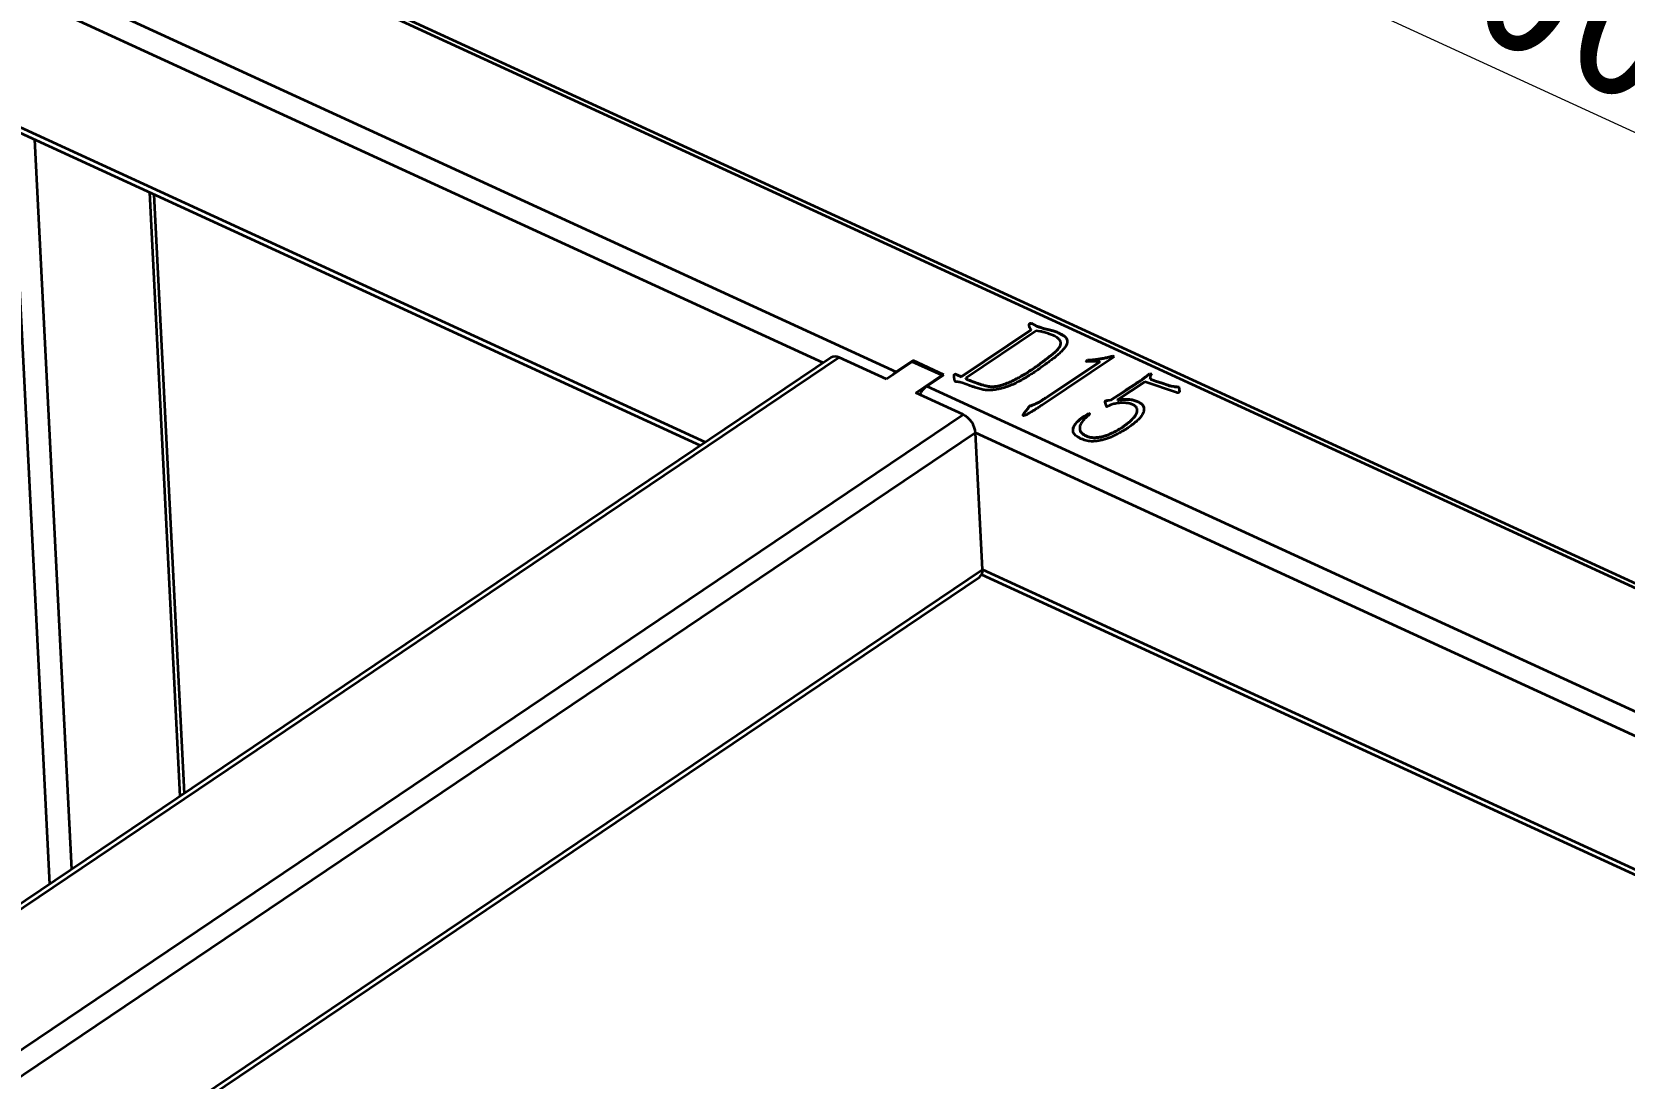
# Model space of a CAD drawing. Header units: millimetres. Extents: x 0 to 14850, y 0 to 10502.
# Drawn here: x 7483 to 9323, y 7706 to 8915 of the extents above; entities that cross this region are included whole.
import ezdxf

# ---------------------------------------------------------------- set-up
doc = ezdxf.new("R2010")
doc.units = ezdxf.units.MM
doc.header["$LTSCALE"] = 50
doc.layers.add('迈迪拼图', color=7, linetype='Continuous', lineweight=0)
doc.styles.add('SLDTEXTSTYLE4', font='SIMSUN.TTC')
doc.dimstyles.new('SLDDIMSTYLE0', dxfattribs={"dimtxt": 175, "dimasz": 175, "dimexe": 0, "dimexo": 0.0625, "dimgap": 43.75, "dimtad": 2, "dimlfac": 0.22, "dimrnd": 1e-09, "dimzin": 12, "dimdsep": 46, "dimtxsty": 'SLDTEXTSTYLE4', "dimsah": 1, "dimcen": 0.09, "dimadec": 0, "dimazin": 3, "dimtfac": 1, "dimtdec": 3, "dimtofl": 0, "dimtmove": 0, "dimatfit": 3, "dimfxl": 0, "dimfrac": 2, "dimtolj": 1, "dimtzin": 12, "dimarcsym": 0})

# ---------------------------------------------------------------- blocks, each defined once
blk = doc.blocks.new('_D')
at = {"layer": '迈迪拼图'}
for p, q in [((5247.2, 10188.9), (5711.4, 10501.9)), ((12500.6, 7344.7), (5678.4, 10479.6)), ((12069.3, 7054), (12533.6, 7366.9))]:
    blk.add_line(p, q, dxfattribs=at)
for points in [[(5678.4, 10479.6), (5798.5, 10394.8), (5821, 10443.8)], [(12500.6, 7344.7), (12380.5, 7429.5), (12358, 7380.6)]]:
    blk.add_solid(points, dxfattribs=at)
at = {"layer": '迈迪拼图', "insert": (8989.5, 9182.3), "char_height": 175, "attachment_point": 1, "rotation": 335.32, "style": 'SLDTEXTSTYLE4'}
blk.add_mtext('2000', dxfattribs=at)
blk = doc.blocks.new('_D_2')
at = {"layer": '迈迪拼图'}
for p, q in [((12047, 7066.1), (11991.3, 8169.1)), ((11993.4, 8127.8), (8995.1, 6106.6)), ((9048.8, 5044.9), (8993, 6147.9))]:
    blk.add_line(p, q, dxfattribs=at)
for points in [[(11993.4, 8127.8), (11862.9, 8072.3), (11893, 8027.6)], [(8995.1, 6106.6), (9125.6, 6162.1), (9095.5, 6206.7)]]:
    blk.add_solid(points, dxfattribs=at)
at = {"layer": '迈迪拼图', "insert": (10211.5, 7172.2), "char_height": 175, "attachment_point": 1, "rotation": 33.985, "style": 'SLDTEXTSTYLE4'}
blk.add_mtext('1000', dxfattribs=at)

msp = doc.modelspace()

# ---------------------------------------------------------------- linework, layer by layer
at = {"color": 7, "linetype": 'Continuous', "lineweight": 35}
for p, q in [((12036.362, 7031.744), (5214.194, 10166.703)), ((12044.713, 7033.235), (5222.545, 10168.194)), ((5191.281, 10034.474), (8481.613, 8522.483)), ((5254.522, 9816.572), (8255.507, 8437.543)), ((7659.073, 8035.47), (7624.099, 8727.691)), ((8636.263, 8573.308), (8635.426, 8576.303)), ((8637.943, 8579), (8640.629, 8577.222)), ((8637.962, 8578.624), (8637.943, 8579)), ((8637.962, 8578.624), (8640.648, 8576.846)), ((8640.629, 8577.222), (8644.288, 8575.541)), ((8640.648, 8576.846), (8640.629, 8577.222)), ((8640.648, 8576.846), (8644.307, 8575.165)), ((8644.307, 8575.165), (8644.288, 8575.541)), ((8556.802, 8517.152), (8637.474, 8571.536)), ((8556.821, 8516.776), (8637.493, 8571.16)), ((8643.45, 8570.005), (8562.003, 8515.098)), ((8637.493, 8571.16), (8637.474, 8571.536)), ((8648.003, 8569.309), (8643.45, 8570.005)), ((8647.751, 8574.492), (8651.732, 8572.999)), ((8647.77, 8574.117), (8647.751, 8574.492)), ((8647.77, 8574.117), (8651.751, 8572.623)), ((8651.732, 8572.999), (8660.063, 8571.084)), ((8651.751, 8572.623), (8651.732, 8572.999)), ((8651.751, 8572.623), (8660.082, 8570.709)), ((8660.082, 8570.709), (8660.063, 8571.084)), ((8668.724, 8567.798), (8668.705, 8568.173)), ((8406.321, 8539.211), (5707.878, 6720.113)), ((8415.725, 8539.165), (5717.282, 6720.067)), ((8470.302, 8514.085), (8415.725, 8539.165)), ((8733.384, 8540.029), (8651.435, 8484.991)), ((8725.964, 8539.586), (8731.464, 8540.911)), ((8725.983, 8539.21), (8725.964, 8539.586)), ((8725.983, 8539.21), (8731.483, 8540.535)), ((8731.464, 8540.911), (8733.384, 8540.029)), ((8731.483, 8540.535), (8731.464, 8540.911)), ((8731.483, 8540.535), (8733.06, 8539.811)), ((8500.285, 8534.297), (8470.302, 8514.085)), ((8501.102, 8535.621), (8481.613, 8522.483)), ((8534.396, 8518.622), (8500.285, 8534.297)), ((8536.577, 8519.319), (8501.102, 8535.621)), ((8501.19, 8533.881), (8501.102, 8535.621)), ((8648.453, 8532.07), (8648.434, 8532.446)), ((8656.388, 8494.066), (8716.894, 8534.678)), ((8656.407, 8493.69), (8716.913, 8534.302)), ((8700.853, 8534.189), (8702.775, 8536.279)), ((8716.894, 8534.678), (8700.853, 8534.189)), ((8701.228, 8534.201), (8702.794, 8535.904)), ((8702.794, 8535.904), (8702.775, 8536.279)), ((8716.913, 8534.302), (8716.894, 8534.678)), ((8770.386, 8517.259), (8774.452, 8520.795)), ((8770.405, 8516.884), (8774.471, 8520.419)), ((8774.452, 8520.795), (8776.833, 8520.399)), ((8774.471, 8520.419), (8774.452, 8520.795)), ((8774.471, 8520.419), (8776.852, 8520.023)), ((8504.413, 8498.41), (8534.396, 8518.622)), ((8517.088, 8506.182), (8536.577, 8519.319)), ((8517.088, 8506.182), (11807.42, 6994.191)), ((8534.433, 8517.874), (8534.396, 8518.622)), ((8548.807, 8515.939), (8548.689, 8518.243)), ((8548.826, 8515.564), (8548.807, 8515.939)), ((8551.56, 8519.561), (8556.802, 8517.152)), ((8551.579, 8519.185), (8551.56, 8519.561)), ((8551.579, 8519.185), (8556.821, 8516.776)), ((8556.821, 8516.776), (8556.802, 8517.152)), ((8566.269, 8506.855), (8557.787, 8509.874)), ((8562.022, 8514.723), (8562.003, 8515.098)), ((8567.426, 8512.606), (8575.908, 8509.588)), ((8567.445, 8512.231), (8567.426, 8512.606)), ((8567.445, 8512.231), (8575.927, 8509.212)), ((8575.927, 8509.212), (8575.908, 8509.588)), ((8769.11, 8511.045), (8737.321, 8490.204)), ((8746.825, 8501.376), (8758.867, 8509.288)), ((8746.844, 8501.001), (8758.886, 8508.912)), ((8758.886, 8508.912), (8758.867, 8509.288)), ((8805.693, 8498.76), (8769.11, 8511.045)), ((8770.405, 8516.884), (8770.386, 8517.259)), ((8775.184, 8515.934), (8775.016, 8514.615)), ((8775.035, 8514.239), (8775.016, 8514.615)), ((8777.414, 8513.849), (8781.258, 8512.263)), ((8777.433, 8513.473), (8777.414, 8513.849)), ((8777.433, 8513.473), (8781.277, 8511.887)), ((8781.258, 8512.263), (8788.995, 8509.742)), ((8781.277, 8511.887), (8781.258, 8512.263)), ((8781.277, 8511.887), (8789.014, 8509.367)), ((8788.995, 8509.742), (8795.397, 8507.498)), ((8789.014, 8509.367), (8788.995, 8509.742)), ((8789.014, 8509.367), (8795.416, 8507.123)), ((8795.416, 8507.123), (8795.397, 8507.498)), ((8799.494, 8506.495), (8803.05, 8505.921)), ((8799.513, 8506.119), (8799.494, 8506.495)), ((8799.513, 8506.119), (8803.069, 8505.545)), ((8803.069, 8505.545), (8803.05, 8505.921)), ((8805.905, 8505.463), (8808.423, 8505.366)), ((8805.924, 8505.087), (8805.905, 8505.463)), ((8805.924, 8505.087), (8808.442, 8504.99)), ((8808.423, 8505.366), (8809.038, 8500.015)), ((8808.442, 8504.99), (8808.423, 8505.366)), ((8808.442, 8504.99), (8809.057, 8499.639)), ((8558.99, 8473.33), (8504.413, 8498.41)), ((8656.407, 8493.69), (8656.388, 8494.066)), ((8724.276, 8484.175), (8723.192, 8487.621)), ((8725.771, 8489.772), (8730.021, 8490.43)), ((8725.79, 8489.396), (8725.771, 8489.772)), ((8725.79, 8489.396), (8730.04, 8490.055)), ((8729.835, 8484.569), (8727.513, 8483.386)), ((8733.247, 8485.457), (8729.835, 8484.569)), ((8730.021, 8490.43), (8746.825, 8501.376)), ((8730.04, 8490.055), (8730.021, 8490.43)), ((8730.04, 8490.055), (8746.844, 8501.001)), ((8737.34, 8489.828), (8737.321, 8490.204)), ((8746.844, 8501.001), (8746.825, 8501.376)), ((8761.141, 8487.812), (8761.122, 8488.187)), ((5860.548, 6654.233), (8558.99, 8473.33)), ((8628.842, 8473.731), (8629.993, 8475.478)), ((8628.861, 8473.355), (8628.842, 8473.731)), ((8628.861, 8473.355), (8630.012, 8475.102)), ((8629.993, 8475.478), (8633.589, 8480.108)), ((8630.012, 8475.102), (8629.993, 8475.478)), ((8630.012, 8475.102), (8633.608, 8479.733)), ((8633.608, 8479.733), (8633.589, 8480.108)), ((8699.472, 8471.837), (8703.965, 8474.66)), ((8699.491, 8471.461), (8699.472, 8471.837)), ((8699.491, 8471.461), (8703.984, 8474.284)), ((8703.965, 8474.66), (8705.885, 8473.777)), ((8703.984, 8474.284), (8703.965, 8474.66)), ((8703.984, 8474.284), (8705.904, 8473.402)), ((8581.368, 8294.215), (8573.394, 8452.031)), ((8700.94, 8448.611), (8700.921, 8448.986)), ((8745.883, 8460.434), (8745.864, 8460.81)), ((6030.258, 6567.98), (8577.887, 8285.409)), ((8580.329, 8288.279), (11581.314, 6909.251))]:
    msp.add_line(p, q, dxfattribs=at)
at = {"color": 8, "linetype": 'Continuous', "lineweight": 35}
for p, q in [((8397.142, 8533.023), (5247.587, 9980.323)), ((5255.561, 9822.508), (8261.165, 8441.357)), ((7503.547, 7930.625), (7459.88, 8794.886)), ((7485.794, 8791.246), (7528.429, 7947.399)), ((7654.356, 8032.29), (7619.105, 8729.986)), ((8573.394, 8452.031), (5880.609, 6636.747)), ((11722.949, 7004.73), (8573.394, 8452.031)), ((6024.56, 6570.598), (8581.368, 8294.215)), ((8581.368, 8294.215), (11586.972, 6913.064))]:
    msp.add_line(p, q, dxfattribs=at)
at = {"color": 7, "linetype": 'Continuous', "lineweight": 35, "flags": 128}
msp.add_lwpolyline([(8481.613, 8522.483), (8479.288, 8520.617), (8477.915, 8519.217)], dxfattribs=at)
at = {"color": 7, "linetype": 'Continuous', "lineweight": 35}
for centre, radius, start, end in [((8410.982, 8530.846), 9.576, 60.310817, 119.12806), ((8532.308, 8485.349), 25.8, 126.15116, 154.82997), ((8546.712, 8449.507), 26.801, 5.401947, 62.73381), ((8572.278, 8292.718), 9.213, 307.505016, 9.356552)]:
    msp.add_arc(centre, radius, start, end, dxfattribs=at)
for points, knots in [([(8635.426, 8576.303), (8635.31, 8576.58), (8635.098, 8577.082), (8635.288, 8577.8), (8635.672, 8578.378), (8636.343, 8578.763), (8637.128, 8578.992), (8637.671, 8578.997), (8637.943, 8579)], [0, 0, 0, 0, 0.24175113, 0.43964819, 0.60107501, 0.74420219, 0.87186555, 1, 1, 1, 1]), ([(8635.445, 8575.927), (8635.329, 8576.204), (8635.117, 8576.706), (8635.307, 8577.424), (8635.691, 8578.002), (8636.362, 8578.387), (8637.147, 8578.616), (8637.69, 8578.621), (8637.962, 8578.624)], [0, 0, 0, 0, 0.24175113, 0.43964819, 0.60107501, 0.74420219, 0.87186555, 1, 1, 1, 1]), ([(8644.288, 8575.541), (8644.356, 8575.518), (8644.639, 8575.423), (8645.297, 8575.23), (8646.391, 8574.911), (8647.251, 8574.646), (8647.751, 8574.492)], [0, 0, 0, 0, 0.060483244, 0.251748057, 0.565445673, 1, 1, 1, 1]), ([(8644.307, 8575.165), (8644.375, 8575.142), (8644.658, 8575.047), (8645.316, 8574.854), (8646.41, 8574.535), (8647.27, 8574.27), (8647.77, 8574.117)], [0, 0, 0, 0, 0.060483244, 0.251748057, 0.565445673, 1, 1, 1, 1]), ([(8637.474, 8571.536), (8637.183, 8571.869), (8636.688, 8572.438), (8636.387, 8573.053), (8636.263, 8573.308)], [0, 0, 0, 0, 0.586352911, 1, 1, 1, 1]), ([(8668.705, 8568.173), (8669.433, 8567.831), (8670.824, 8567.177), (8672.699, 8566.145), (8674.359, 8565.168), (8676.183, 8563.899), (8677.87, 8562.197), (8679.121, 8559.979), (8679.451, 8557.575), (8679.118, 8555.48), (8678.436, 8553.709), (8677.694, 8552.271), (8676.692, 8550.748), (8675.478, 8549.134), (8674.006, 8547.431), (8672.218, 8545.665), (8670.248, 8543.789), (8667.257, 8541.215), (8663.355, 8538.053), (8658.456, 8534.402), (8653.383, 8530.843), (8649.287, 8527.789), (8645.99, 8525.416), (8643.72, 8523.796), (8641.683, 8522.362), (8640.391, 8521.473), (8639.791, 8521.059)], [0, 0, 0, 0, 0.02993597, 0.05712912, 0.08267692, 0.10567088, 0.14844661, 0.19065784, 0.2334915, 0.27933633, 0.30392475, 0.33070447, 0.35934525, 0.39041112, 0.4238875, 0.45979383, 0.49799686, 0.53917941, 0.62228246, 0.70126381, 0.7805225, 0.86298687, 0.90314989, 0.93943058, 0.97183056, 1, 1, 1, 1]), ([(8665.086, 8563.734), (8664.489, 8564.028), (8663.235, 8564.645), (8661.076, 8565.476), (8658.686, 8566.349), (8656.11, 8567.185), (8653.566, 8567.911), (8651.378, 8568.556), (8649.565, 8569.003), (8648.475, 8569.216), (8648.003, 8569.309)], [0, 0, 0, 0, 0.12031914, 0.2527589, 0.39590884, 0.55191954, 0.70212625, 0.82674742, 0.92498271, 1, 1, 1, 1]), ([(8648.434, 8532.446), (8649.257, 8533.068), (8650.959, 8534.355), (8653.578, 8536.365), (8656.398, 8538.499), (8659.337, 8540.701), (8662.198, 8542.877), (8664.622, 8544.982), (8666.767, 8546.888), (8668.441, 8548.674), (8669.779, 8550.349), (8670.828, 8551.948), (8671.489, 8553.506), (8671.947, 8554.997), (8672.015, 8556.43), (8671.685, 8557.781), (8670.997, 8559.06), (8669.573, 8560.559), (8667.671, 8562.165), (8665.886, 8563.249), (8665.086, 8563.734)], [0, 0, 0, 0, 0.063045259, 0.130455951, 0.202739758, 0.279356232, 0.354418465, 0.422718319, 0.48363871, 0.538127564, 0.587388252, 0.633933307, 0.677849554, 0.719541471, 0.759203871, 0.797276096, 0.834309881, 0.872494032, 0.942915503, 1, 1, 1, 1]), ([(8660.063, 8571.084), (8660.735, 8570.912), (8662.145, 8570.551), (8664.254, 8569.877), (8666.483, 8569.094), (8667.947, 8568.487), (8668.705, 8568.173)], [0, 0, 0, 0, 0.21881719, 0.45851479, 0.71988485, 1, 1, 1, 1]), ([(8660.082, 8570.709), (8660.754, 8570.536), (8662.164, 8570.175), (8664.273, 8569.501), (8666.502, 8568.719), (8667.966, 8568.112), (8668.724, 8567.798)], [0, 0, 0, 0, 0.21881719, 0.45851479, 0.71988485, 1, 1, 1, 1]), ([(8668.724, 8567.798), (8670.676, 8566.82), (8674.572, 8564.87), (8678.25, 8562.106), (8678.516, 8560.314), (8678.557, 8560.041)], [0, 0, 0, 0, 0.4596041, 0.91742908, 1, 1, 1, 1]), ([(8648.453, 8532.07), (8651.72, 8534.535), (8658.25, 8539.462), (8666.25, 8545.677), (8671.006, 8551.128), (8671.596, 8554.006), (8671.878, 8555.383)], [0, 0, 0, 0, 0.33821293, 0.67615119, 0.84507441, 1, 1, 1, 1]), ([(8702.775, 8536.279), (8704.188, 8536.393), (8706.836, 8536.605), (8710.506, 8536.973), (8713.61, 8537.344), (8717.054, 8537.82), (8721.109, 8538.586), (8724.301, 8539.243), (8725.964, 8539.586)], [0, 0, 0, 0, 0.17951863, 0.33651508, 0.46799888, 0.57712739, 0.77982118, 1, 1, 1, 1]), ([(8702.794, 8535.904), (8704.207, 8536.017), (8706.855, 8536.229), (8710.525, 8536.597), (8713.629, 8536.968), (8717.073, 8537.445), (8721.128, 8538.21), (8724.32, 8538.868), (8725.983, 8539.21)], [0, 0, 0, 0, 0.17951863, 0.33651508, 0.46799888, 0.57712739, 0.77982118, 1, 1, 1, 1]), ([(8548.689, 8518.243), (8548.674, 8518.435), (8548.648, 8518.78), (8548.728, 8519.234), (8548.812, 8519.582), (8549.152, 8519.844), (8549.606, 8519.997), (8550.189, 8520.162), (8550.93, 8519.951), (8551.315, 8519.712), (8551.56, 8519.561)], [0, 0, 0, 0, 0.17761857, 0.31860907, 0.42016637, 0.49210237, 0.59796119, 0.68914972, 0.80249762, 1, 1, 1, 1]), ([(8639.791, 8521.059), (8639.082, 8520.618), (8637.578, 8519.679), (8635.122, 8518.224), (8632.46, 8516.583), (8628.513, 8514.238), (8623.355, 8511.317), (8617.844, 8508.623), (8613.317, 8506.695), (8609.871, 8505.41), (8606.38, 8504.276), (8602.833, 8503.339), (8599.395, 8502.539), (8596.091, 8501.946), (8593.009, 8501.527), (8590.1, 8501.295), (8587.344, 8501.283), (8584.688, 8501.454), (8582.124, 8501.819), (8579.603, 8502.439), (8576.904, 8503.251), (8573.781, 8504.245), (8570.179, 8505.466), (8567.632, 8506.371), (8566.269, 8506.855)], [0, 0, 0, 0, 0.03519331, 0.07476752, 0.11868005, 0.16658324, 0.26583372, 0.36208211, 0.40931607, 0.45491615, 0.49995669, 0.54394733, 0.58623233, 0.62490913, 0.66087655, 0.6935593, 0.7247768, 0.75526342, 0.78586754, 0.8166344, 0.85165212, 0.89367057, 0.9431127, 1, 1, 1, 1]), ([(8575.908, 8509.588), (8577.004, 8509.188), (8579.107, 8508.421), (8582.23, 8507.402), (8585.243, 8506.627), (8588.112, 8506.002), (8591.055, 8505.669), (8594.137, 8505.718), (8597.377, 8506.111), (8601.778, 8507.095), (8606.987, 8508.665), (8612.758, 8510.872), (8618.075, 8513.445), (8623.561, 8516.305), (8629.309, 8519.619), (8635.281, 8523.458), (8641.718, 8527.776), (8646.121, 8530.837), (8648.434, 8532.446)], [0, 0, 0, 0, 0.04403638, 0.08453719, 0.12141252, 0.15517486, 0.18740153, 0.22039634, 0.2554655, 0.29422082, 0.372096, 0.44382445, 0.51603839, 0.59484286, 0.68153276, 0.77740488, 0.88303898, 1, 1, 1, 1]), ([(8575.927, 8509.212), (8577.023, 8508.812), (8579.126, 8508.045), (8582.249, 8507.027), (8585.262, 8506.251), (8588.131, 8505.626), (8591.074, 8505.294), (8594.156, 8505.342), (8597.396, 8505.735), (8601.797, 8506.72), (8607.006, 8508.289), (8612.777, 8510.496), (8618.094, 8513.069), (8623.58, 8515.929), (8629.328, 8519.243), (8635.3, 8523.082), (8641.737, 8527.4), (8646.14, 8530.462), (8648.453, 8532.07)], [0, 0, 0, 0, 0.04403638, 0.08453719, 0.12141252, 0.15517486, 0.18740153, 0.22039634, 0.2554655, 0.29422082, 0.372096, 0.44382445, 0.51603839, 0.59484286, 0.68153276, 0.77740488, 0.88303898, 1, 1, 1, 1]), ([(8776.833, 8520.399), (8776.511, 8519.897), (8775.97, 8519.051), (8775.366, 8517.902), (8775.106, 8516.905), (8775.157, 8516.273), (8775.184, 8515.934)], [0, 0, 0, 0, 0.34501456, 0.58190106, 0.77618076, 1, 1, 1, 1]), ([(8548.735, 8518.777), (8548.743, 8518.819), (8548.775, 8518.971), (8548.831, 8519.206), (8549.171, 8519.468), (8549.625, 8519.621), (8550.208, 8519.787), (8550.949, 8519.575), (8551.334, 8519.337), (8551.579, 8519.185)], [0.28, 0.28, 0.28, 0.28, 0.31860907, 0.420166374, 0.492102367, 0.597961192, 0.68914972, 0.802497624, 1, 1, 1, 1]), ([(8550.379, 8511.028), (8550.228, 8511.095), (8549.85, 8511.264), (8549.566, 8511.755), (8549.294, 8512.422), (8549.132, 8513.261), (8549.005, 8514.123), (8548.839, 8514.877), (8548.799, 8515.467), (8548.804, 8515.802), (8548.807, 8515.939)], [0, 0, 0, 0, 0.06438682, 0.16078187, 0.29615797, 0.47293389, 0.65481168, 0.80462411, 0.91961644, 1, 1, 1, 1]), ([(8557.787, 8509.874), (8556.938, 8510.138), (8555.389, 8510.621), (8553.291, 8510.862), (8551.9, 8510.907), (8551.156, 8510.932), (8550.667, 8510.965), (8550.446, 8511.013), (8550.379, 8511.028)], [0, 0, 0, 0, 0.37640459, 0.68720906, 0.81327635, 0.90782682, 0.97235792, 1, 1, 1, 1]), ([(8562.003, 8515.098), (8562.548, 8514.819), (8563.563, 8514.298), (8565.02, 8513.603), (8566.27, 8513.041), (8567.071, 8512.74), (8567.426, 8512.606)], [0, 0, 0, 0, 0.31580491, 0.58830612, 0.81779531, 1, 1, 1, 1]), ([(8562.022, 8514.723), (8562.567, 8514.443), (8563.582, 8513.922), (8565.039, 8513.227), (8566.289, 8512.665), (8567.09, 8512.364), (8567.445, 8512.231)], [0, 0, 0, 0, 0.31580491, 0.58830612, 0.81779531, 1, 1, 1, 1]), ([(8758.867, 8509.288), (8759.308, 8509.585), (8760.259, 8510.226), (8761.779, 8511.251), (8763.499, 8512.409), (8765.308, 8513.637), (8767.075, 8514.8), (8768.478, 8515.826), (8769.581, 8516.605), (8770.149, 8517.067), (8770.386, 8517.259)], [0, 0, 0, 0, 0.11301639, 0.24356981, 0.38971169, 0.5533906, 0.70927528, 0.83599152, 0.93155038, 1, 1, 1, 1]), ([(8758.886, 8508.912), (8759.327, 8509.21), (8760.278, 8509.85), (8761.798, 8510.876), (8763.518, 8512.033), (8765.327, 8513.261), (8767.094, 8514.424), (8768.497, 8515.45), (8769.6, 8516.23), (8770.168, 8516.691), (8770.405, 8516.884)], [0, 0, 0, 0, 0.11301639, 0.24356981, 0.38971169, 0.5533906, 0.70927528, 0.83599152, 0.93155038, 1, 1, 1, 1]), ([(8775.016, 8514.615), (8775.462, 8514.453), (8776.234, 8514.172), (8777.063, 8513.945), (8777.414, 8513.849)], [0, 0, 0, 0, 0.5771569, 1, 1, 1, 1]), ([(8775.035, 8514.239), (8775.481, 8514.077), (8776.253, 8513.796), (8777.082, 8513.569), (8777.433, 8513.473)], [0, 0, 0, 0, 0.5771569, 1, 1, 1, 1]), ([(8795.397, 8507.498), (8796.015, 8507.302), (8797.312, 8506.889), (8798.744, 8506.63), (8799.494, 8506.495)], [0, 0, 0, 0, 0.47581578, 1, 1, 1, 1]), ([(8795.416, 8507.123), (8796.034, 8506.926), (8797.331, 8506.513), (8798.763, 8506.255), (8799.513, 8506.119)], [0, 0, 0, 0, 0.47581578, 1, 1, 1, 1]), ([(8803.05, 8505.921), (8803.408, 8505.856), (8804.035, 8505.743), (8804.882, 8505.629), (8805.471, 8505.534), (8805.788, 8505.482), (8805.905, 8505.463)], [0, 0, 0, 0, 0.3800053, 0.66670935, 0.87687748, 1, 1, 1, 1]), ([(8803.069, 8505.545), (8803.427, 8505.481), (8804.054, 8505.367), (8804.901, 8505.253), (8805.49, 8505.158), (8805.807, 8505.106), (8805.924, 8505.087)], [0, 0, 0, 0, 0.3800053, 0.66670935, 0.87687748, 1, 1, 1, 1]), ([(8651.435, 8484.991), (8650.677, 8484.503), (8649.224, 8483.568), (8647.198, 8482.206), (8645.29, 8481.006), (8643.642, 8479.901), (8642.133, 8478.948), (8640.807, 8478.128), (8639.727, 8477.408), (8637.936, 8476.325), (8635.43, 8474.867), (8632.799, 8473.36), (8630.763, 8472.398), (8629.753, 8471.961), (8628.783, 8471.737), (8628.511, 8471.939), (8628.4, 8472.021)], [0, 0, 0, 0, 0.10365948, 0.19875551, 0.28425641, 0.3611906, 0.42960333, 0.48840567, 0.53863312, 0.58035654, 0.7249894, 0.86256368, 0.92018947, 0.96040834, 0.98393802, 1, 1, 1, 1]), ([(8633.589, 8480.108), (8633.882, 8480.566), (8634.387, 8481.358), (8635.12, 8482.362), (8635.637, 8483.004), (8636.171, 8483.459), (8637.133, 8483.695), (8638.317, 8484.158), (8639.919, 8484.712), (8641.681, 8485.421), (8643.524, 8486.231), (8645.431, 8487.137), (8647.387, 8488.245), (8649.21, 8489.303), (8650.854, 8490.395), (8652.441, 8491.432), (8654.336, 8492.673), (8655.669, 8493.578), (8656.388, 8494.066)], [0, 0, 0, 0, 0.076319, 0.1319609, 0.16936546, 0.18699139, 0.21449282, 0.25835662, 0.31399851, 0.3785449, 0.44759003, 0.51804054, 0.59610817, 0.68946766, 0.74640372, 0.8178283, 0.90167214, 1, 1, 1, 1]), ([(8633.608, 8479.733), (8633.901, 8480.191), (8634.406, 8480.983), (8635.139, 8481.986), (8635.656, 8482.628), (8636.19, 8483.083), (8637.152, 8483.319), (8638.336, 8483.783), (8639.938, 8484.336), (8641.7, 8485.046), (8643.543, 8485.855), (8645.45, 8486.761), (8647.406, 8487.869), (8649.229, 8488.928), (8650.873, 8490.019), (8652.46, 8491.056), (8654.355, 8492.298), (8655.688, 8493.202), (8656.407, 8493.69)], [0, 0, 0, 0, 0.076319, 0.1319609, 0.16936546, 0.18699139, 0.21449282, 0.25835662, 0.31399851, 0.3785449, 0.44759003, 0.51804054, 0.59610817, 0.68946766, 0.74640372, 0.8178283, 0.90167214, 1, 1, 1, 1]), ([(8723.192, 8487.621), (8723.129, 8487.937), (8723.03, 8488.426), (8723.234, 8489.174), (8724.419, 8489.518), (8725.248, 8489.674), (8725.771, 8489.772)], [0, 0, 0, 0, 0.32577909, 0.50570759, 0.68842225, 1, 1, 1, 1]), ([(8723.133, 8488.226), (8723.144, 8488.34), (8723.168, 8488.573), (8723.932, 8489.161), (8724.97, 8489.292), (8725.79, 8489.396)], [0, 0, 0, 0, 0.16594643, 0.34146928, 1, 1, 1, 1]), ([(8727.513, 8483.386), (8727.22, 8483.212), (8726.706, 8482.906), (8725.954, 8482.527), (8725.492, 8482.309), (8725.109, 8482.091), (8724.763, 8482.309), (8724.615, 8482.682), (8724.457, 8483.347), (8724.343, 8483.869), (8724.276, 8484.175)], [0, 0, 0, 0, 0.17799134, 0.31247569, 0.40725084, 0.45399365, 0.49341065, 0.59486637, 0.76267822, 1, 1, 1, 1]), ([(8755.58, 8484.451), (8754.94, 8484.727), (8753.694, 8485.263), (8751.661, 8485.88), (8749.57, 8486.324), (8746.758, 8486.649), (8743.354, 8486.783), (8739.533, 8486.61), (8736.158, 8486.198), (8734.171, 8485.692), (8733.247, 8485.457)], [0, 0, 0, 0, 0.10498834, 0.20408764, 0.29893541, 0.3927043, 0.57118449, 0.73091892, 0.8748496, 1, 1, 1, 1]), ([(8737.321, 8490.204), (8738.694, 8490.375), (8741.234, 8490.69), (8744.921, 8491.147), (8748.628, 8491.218), (8751.813, 8490.918), (8754.582, 8490.484), (8756.72, 8489.87), (8758.983, 8489.15), (8760.388, 8488.518), (8761.122, 8488.187)], [0, 0, 0, 0, 0.1636776, 0.30293819, 0.43867026, 0.59706995, 0.68593335, 0.78195349, 0.88605472, 1, 1, 1, 1]), ([(8737.34, 8489.828), (8738.713, 8489.999), (8741.253, 8490.315), (8744.94, 8490.771), (8748.647, 8490.842), (8751.832, 8490.543), (8754.601, 8490.109), (8756.739, 8489.495), (8759.002, 8488.775), (8760.407, 8488.142), (8761.141, 8487.812)], [0, 0, 0, 0, 0.1636776, 0.30293819, 0.43867026, 0.59706995, 0.68593335, 0.78195349, 0.88605472, 1, 1, 1, 1]), ([(8745.864, 8460.81), (8746.787, 8461.498), (8748.55, 8462.813), (8750.895, 8464.768), (8752.963, 8466.555), (8755.216, 8468.718), (8757.405, 8471.351), (8759.106, 8473.975), (8759.946, 8476.035), (8760.262, 8477.492), (8760.256, 8478.879), (8759.936, 8480.194), (8759.317, 8481.425), (8758.342, 8482.536), (8757.161, 8483.581), (8756.112, 8484.158), (8755.58, 8484.451)], [0, 0, 0, 0, 0.09596899, 0.18329947, 0.26269001, 0.33361905, 0.46295387, 0.58759982, 0.6467409, 0.70173245, 0.75433091, 0.80539226, 0.85482419, 0.90269796, 0.95063504, 1, 1, 1, 1]), ([(8761.122, 8488.187), (8761.8, 8487.829), (8763.082, 8487.151), (8764.69, 8486.083), (8765.903, 8485.039), (8767.026, 8483.63), (8767.666, 8481.613), (8767.98, 8479.456), (8767.801, 8477.533), (8767.49, 8475.971), (8766.803, 8474.361), (8765.926, 8472.679), (8764.669, 8470.945), (8763.166, 8469.127), (8761.313, 8467.245), (8758.403, 8464.558), (8754.016, 8461.098), (8750.14, 8458.389), (8748.123, 8456.979)], [0, 0, 0, 0, 0.04609885, 0.08713581, 0.12302436, 0.15545631, 0.22153889, 0.29863451, 0.34115968, 0.38536935, 0.4319244, 0.48047621, 0.5326351, 0.58835996, 0.64773333, 0.71160746, 0.84995161, 1, 1, 1, 1]), ([(8761.141, 8487.812), (8762.948, 8486.804), (8766.56, 8484.79), (8767.89, 8481.59), (8767.765, 8479.897), (8767.747, 8479.66)], [0, 0, 0, 0, 0.46257108, 0.92475328, 1, 1, 1, 1]), ([(8809.038, 8500.015), (8808.998, 8499.779), (8808.929, 8499.372), (8808.457, 8498.839), (8807.767, 8498.615), (8807.154, 8498.41), (8806.353, 8498.45), (8805.938, 8498.644), (8805.693, 8498.76)], [0, 0, 0, 0, 0.24216727, 0.41851047, 0.5639756, 0.68312029, 0.81244169, 1, 1, 1, 1]), ([(8628.4, 8472.021), (8628.388, 8472.052), (8628.335, 8472.19), (8628.241, 8472.496), (8628.315, 8473.059), (8628.642, 8473.476), (8628.842, 8473.731)], [0, 0, 0, 0, 0.05542297, 0.24418679, 0.53682845, 1, 1, 1, 1]), ([(8696.079, 8444.928), (8694.871, 8445.458), (8692.629, 8446.442), (8689.865, 8448.146), (8687.845, 8450.046), (8686.573, 8452.248), (8685.922, 8454.737), (8686.196, 8457.37), (8686.978, 8459.927), (8688.495, 8462.317), (8690.576, 8464.667), (8693.133, 8467.111), (8696.046, 8469.591), (8698.351, 8471.102), (8699.472, 8471.837)], [0, 0, 0, 0, 0.08655435, 0.16062209, 0.2307482, 0.30691999, 0.38935526, 0.47697062, 0.56224041, 0.63908257, 0.71876536, 0.81183255, 0.90839165, 1, 1, 1, 1]), ([(8686.171, 8454.103), (8686.173, 8455.313), (8686.176, 8458.234), (8688.945, 8462.767), (8693.598, 8467.343), (8697.527, 8470.089), (8699.491, 8471.461)], [0, 0, 0, 0, 0.19065329, 0.45993349, 0.73004344, 1, 1, 1, 1]), ([(8705.885, 8473.777), (8705.09, 8473.167), (8703.518, 8471.96), (8701.387, 8470.058), (8699.341, 8468.066), (8697.522, 8465.958), (8695.863, 8463.899), (8694.682, 8461.898), (8693.92, 8459.867), (8693.647, 8457.685), (8693.81, 8455.379), (8694.732, 8453.491), (8695.979, 8452.068), (8697.229, 8450.983), (8698.944, 8449.965), (8700.241, 8449.323), (8700.921, 8448.986)], [0, 0, 0, 0, 0.07985848, 0.15806859, 0.23765315, 0.32342646, 0.40676395, 0.47780836, 0.54815074, 0.62916609, 0.71435008, 0.79875858, 0.84325259, 0.89096007, 0.94286748, 1, 1, 1, 1]), ([(8745.883, 8460.434), (8748.257, 8462.244), (8753.004, 8465.862), (8757.449, 8470.875), (8759.905, 8474.865), (8760.053, 8476.801), (8760.117, 8477.64)], [0, 0, 0, 0, 0.347012448, 0.693670515, 0.867134162, 1, 1, 1, 1]), ([(8693.826, 8457.002), (8693.889, 8456.008), (8694.025, 8453.867), (8696.51, 8450.853), (8699.463, 8449.359), (8700.94, 8448.611)], [0, 0, 0, 0, 0.30195274, 0.650732, 1, 1, 1, 1]), ([(8748.123, 8456.979), (8747.161, 8456.379), (8745.299, 8455.217), (8742.594, 8453.544), (8739.953, 8452.053), (8736.755, 8450.251), (8732.838, 8448.317), (8728.165, 8446.309), (8723.431, 8444.661), (8718.523, 8443.481), (8713.798, 8442.643), (8709.43, 8442.216), (8705.58, 8442.263), (8702.138, 8442.735), (8699.017, 8443.679), (8697.098, 8444.495), (8696.079, 8444.928)], [0, 0, 0, 0, 0.06810438, 0.13174128, 0.19044595, 0.24528459, 0.34615058, 0.43712537, 0.52394495, 0.60998698, 0.69157854, 0.76160612, 0.82358387, 0.87897052, 0.93576951, 1, 1, 1, 1]), ([(8700.921, 8448.986), (8701.746, 8448.607), (8703.422, 8447.838), (8705.981, 8447.204), (8708.3, 8446.873), (8710.373, 8446.834), (8712.723, 8446.938), (8715.308, 8447.185), (8717.994, 8447.617), (8720.677, 8448.165), (8723.263, 8448.911), (8726.648, 8450.136), (8730.847, 8451.983), (8735.912, 8454.507), (8741.007, 8457.467), (8744.204, 8459.667), (8745.864, 8460.81)], [0, 0, 0, 0, 0.06066674, 0.1231841, 0.15687316, 0.19492576, 0.23784497, 0.28707276, 0.33862716, 0.39016577, 0.44212523, 0.4953923, 0.60696765, 0.72843526, 0.8589935, 1, 1, 1, 1]), ([(8700.94, 8448.611), (8701.765, 8448.232), (8703.441, 8447.462), (8706, 8446.828), (8708.319, 8446.497), (8710.392, 8446.458), (8712.742, 8446.563), (8715.327, 8446.809), (8718.013, 8447.241), (8720.696, 8447.79), (8723.282, 8448.535), (8726.667, 8449.76), (8730.866, 8451.607), (8735.931, 8454.131), (8741.026, 8457.091), (8744.223, 8459.292), (8745.883, 8460.434)], [0, 0, 0, 0, 0.06066674, 0.1231841, 0.15687316, 0.19492576, 0.23784497, 0.28707276, 0.33862716, 0.39016577, 0.44212523, 0.4953923, 0.60696765, 0.72843526, 0.8589935, 1, 1, 1, 1])]:
    msp.add_open_spline(points, degree=3, knots=knots, dxfattribs=at)
msp.add_open_spline([(8628.377, 8472.617), (8628.481, 8472.87), (8628.671, 8473.113), (8628.861, 8473.355)], degree=3, dxfattribs=at)

# ---------------------------------------------------------------- dimensions: what is measured, and where the dimension line sits
at = {"layer": '迈迪拼图'}
for base, p1, p2, angle, picture, middle in [((5678.418, 10479.65), (12036.362, 7031.744), (5214.194, 10166.703), 335.320023, '_D', (9089.502, 8912.17)), ((8995.116, 6106.563), (12049.114, 7024.799), (9050.845, 5003.58), 33.985039, '_D_2', (10494.251, 7117.173))]:
    dim = msp.add_linear_dim(base=base, p1=p1, p2=p2, angle=angle, dimstyle='SLDDIMSTYLE0', dxfattribs=at)
    dim.commit()
    dim.dimension.update_dxf_attribs({"geometry": picture, "text_midpoint": middle, "dimtype": 160})

doc.saveas('drawing.dxf')
